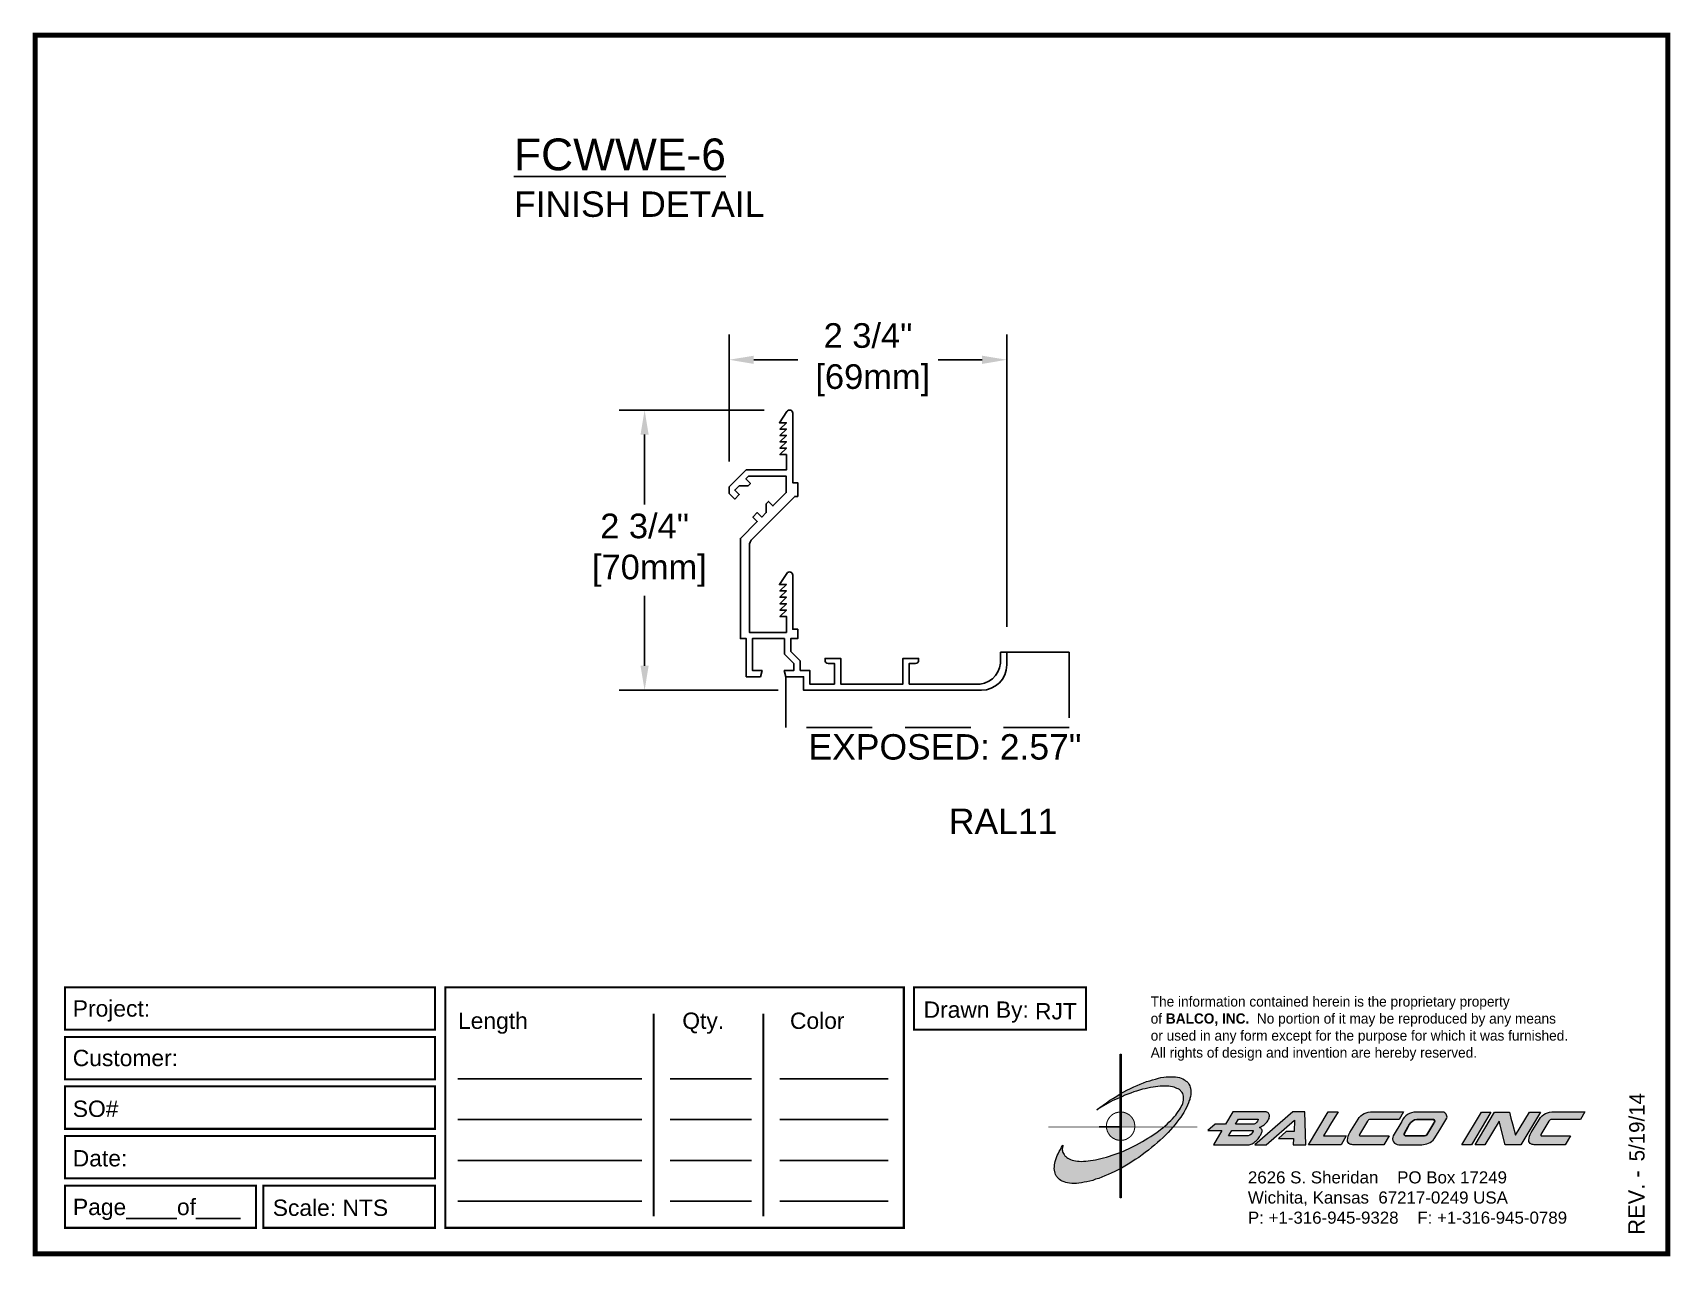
# Paper-space layout 'FINISH DETAIL' of a CAD drawing. Header units: inches. Extents: x 0 to 10, y 0 to 7.5.
# The model-space entities are those that its viewports show. They can reach past a viewport. Long polylines and large blocks are cut down to what shows.
import ezdxf

# ---------------------------------------------------------------- set-up
doc = ezdxf.new("R2010")
doc.units = ezdxf.units.IN
doc.header["$MEASUREMENT"] = 0
doc.linetypes.add('HIDDEN', pattern=[0.375, 0.25, -0.125])
for name, color, linetype in [('Border', 7, 'Continuous'), ('Dimensions', 3, 'Continuous'), ('Text', 2, 'Continuous')]:
    doc.layers.add(name, color=color, linetype=linetype)
doc.styles.add('Arial', font='arial.ttf')
doc.styles.add('Copyright', font='ERASDEMI.TTF')
doc.dimstyles.new('Arial', dxfattribs={"dimtxt": 0.2425, "dimasz": 0.2425, "dimexe": 0.25, "dimexo": 0.25, "dimgap": 0.09, "dimtad": 0, "dimtih": 1, "dimtoh": 1, "dimdec": 4, "dimzin": 0, "dimdsep": 46, "dimlunit": 4, "dimtxsty": 'Arial', "dimcen": 0.09, "dimadec": 0, "dimazin": 0, "dimtfac": 1, "dimtdec": 4, "dimtofl": 0, "dimtmove": 0, "dimatfit": 3, "dimfxl": 0, "dimfrac": 2, "dimtolj": 1, "dimtzin": 0, "dimarcsym": 0})

# ---------------------------------------------------------------- blocks, each defined once
blk = doc.blocks.new('ACADlogo')
h = blk.add_hatch(color=256)
h.paths.add_polyline_path([(-3.346, 1.223), (-3.351, 1.223), (-3.351, 0.979), (-3.346, 0.982)])
h.paths.add_polyline_path([(-3.346, 0.961), (-3.351, 0.959), (-3.351, 0.868), (-3.346, 0.868)])
h.paths.add_polyline_path([(-3.346, 0.777), (-3.351, 0.777), (-3.351, 0.699), (-3.351, 0.695), (-3.35, 0.695), (-3.346, 0.695)])
h.paths.add_polyline_path([(-3.346, 0.864), (-3.346, 0.868), (-3.35, 0.868), (-3.351, 0.868), (-3.351, 0.777), (-3.346, 0.777), (-3.346, 0.778), (-3.348, 0.778)])
h.paths.add_polyline_path([(-3.346, 0.524), (-3.351, 0.521), (-3.351, 0.342), (-3.346, 0.342)])
h.paths.add_polyline_path([(-3.346, 0.695), (-3.351, 0.695), (-3.351, 0.621), (-3.346, 0.623)])
h.paths.add_polyline_path([(-3.346, 0.623), (-3.351, 0.621), (-3.351, 0.521), (-3.346, 0.524)])
h.paths.add_polyline_path([(-3.346, 0.982), (-3.351, 0.979), (-3.351, 0.959), (-3.346, 0.961)])
h = blk.add_hatch(color=175)
h.paths.add_polyline_path([(-3.518, 0.573), (-3.534, 0.571), (-3.548, 0.569), (-3.562, 0.567), (-3.576, 0.567), (-3.589, 0.566), (-3.602, 0.567), (-3.614, 0.568), (-3.625, 0.569), (-3.636, 0.572), (-3.646, 0.574), (-3.656, 0.577), (-3.664, 0.581), (-3.673, 0.585), (-3.679, 0.589), (-3.685, 0.595), (-3.688, 0.598), (-3.691, 0.6), (-3.695, 0.607), (-3.699, 0.614), (-3.703, 0.621), (-3.704, 0.626), (-3.705, 0.631), (-3.706, 0.637), (-3.706, 0.642), (-3.705, 0.648), (-3.705, 0.653), (-3.703, 0.659), (-3.702, 0.665), (-3.71, 0.652), (-3.717, 0.639), (-3.725, 0.626), (-3.731, 0.613), (-3.737, 0.601), (-3.741, 0.589), (-3.746, 0.577), (-3.749, 0.566), (-3.751, 0.555), (-3.753, 0.544), (-3.754, 0.538), (-3.754, 0.533), (-3.755, 0.523), (-3.754, 0.513), (-3.753, 0.508), (-3.752, 0.503), (-3.75, 0.494), (-3.748, 0.486), (-3.743, 0.477), (-3.74, 0.473), (-3.738, 0.469), (-3.734, 0.465), (-3.73, 0.461), (-3.723, 0.455), (-3.715, 0.449), (-3.706, 0.445), (-3.695, 0.44), (-3.685, 0.437), (-3.674, 0.434), (-3.661, 0.432), (-3.648, 0.431), (-3.634, 0.431), (-3.62, 0.431), (-3.604, 0.433), (-3.588, 0.435), (-3.572, 0.438), (-3.556, 0.441), (-3.538, 0.445), (-3.52, 0.449), (-3.503, 0.456), (-3.483, 0.461), (-3.464, 0.469), (-3.445, 0.477), (-3.426, 0.485), (-3.406, 0.494), (-3.385, 0.503), (-3.364, 0.514), (-3.351, 0.521), (-3.351, 0.621), (-3.364, 0.616), (-3.382, 0.609), (-3.4, 0.603), (-3.418, 0.598), (-3.436, 0.592), (-3.453, 0.587), (-3.47, 0.583), (-3.486, 0.579), (-3.503, 0.576)])
h.paths.add_polyline_path([(-3.215, 0.687), (-3.251, 0.667), (-3.289, 0.649), (-3.327, 0.631), (-3.345, 0.623), (-3.346, 0.623), (-3.346, 0.524), (-3.343, 0.525), (-3.323, 0.537), (-3.302, 0.549), (-3.28, 0.563), (-3.259, 0.577), (-3.238, 0.59), (-3.218, 0.605), (-3.198, 0.62), (-3.179, 0.635), (-3.16, 0.65), (-3.141, 0.665), (-3.123, 0.681), (-3.106, 0.696), (-3.089, 0.712), (-3.074, 0.727), (-3.058, 0.743), (-3.043, 0.759), (-3.03, 0.775), (-3.028, 0.777), (-3.085, 0.777), (-3.091, 0.772), (-3.105, 0.761), (-3.118, 0.75), (-3.134, 0.739), (-3.149, 0.729), (-3.165, 0.718), (-3.182, 0.707), (-3.198, 0.697)])
h.paths.add_polyline_path([(-2.921, 1.009), (-2.922, 1.015), (-2.924, 1.02), (-2.926, 1.029), (-2.931, 1.038), (-2.934, 1.043), (-2.936, 1.047), (-2.94, 1.05), (-2.943, 1.054), (-2.951, 1.06), (-2.959, 1.066), (-2.968, 1.071), (-2.978, 1.075), (-2.989, 1.079), (-3, 1.081), (-3.013, 1.083), (-3.026, 1.084), (-3.04, 1.084), (-3.054, 1.084), (-3.07, 1.083), (-3.085, 1.081), (-3.102, 1.079), (-3.118, 1.075), (-3.136, 1.07), (-3.153, 1.066), (-3.171, 1.06), (-3.191, 1.054), (-3.21, 1.047), (-3.229, 1.039), (-3.248, 1.031), (-3.268, 1.022), (-3.289, 1.012), (-3.31, 1.002), (-3.33, 0.991), (-3.346, 0.982), (-3.346, 0.961), (-3.342, 0.962), (-3.323, 0.971), (-3.305, 0.978), (-3.287, 0.984), (-3.268, 0.991), (-3.251, 0.996), (-3.234, 1.002), (-3.216, 1.007), (-3.199, 1.011), (-3.182, 1.015), (-3.167, 1.018), (-3.15, 1.021), (-3.136, 1.023), (-3.121, 1.025), (-3.107, 1.026), (-3.093, 1.026), (-3.079, 1.027), (-3.067, 1.026), (-3.054, 1.026), (-3.043, 1.025), (-3.032, 1.022), (-3.022, 1.02), (-3.013, 1.016), (-3.004, 1.013), (-2.997, 1.009), (-2.989, 1.005), (-2.983, 0.999), (-2.98, 0.996), (-2.978, 0.994), (-2.973, 0.987), (-2.969, 0.981), (-2.967, 0.973), (-2.965, 0.965), (-2.964, 0.957), (-2.964, 0.949), (-2.964, 0.944), (-2.965, 0.94), (-2.967, 0.93), (-2.969, 0.921), (-2.973, 0.911), (-2.978, 0.901), (-2.983, 0.891), (-2.989, 0.881), (-2.996, 0.871), (-3.004, 0.86), (-3.012, 0.849), (-3.021, 0.838), (-3.032, 0.827), (-3.042, 0.816), (-3.053, 0.805), (-3.065, 0.794), (-3.077, 0.783), (-3.085, 0.777), (-3.028, 0.777), (-3.016, 0.791), (-3.004, 0.806), (-2.992, 0.822), (-2.981, 0.837), (-2.971, 0.852), (-2.962, 0.866), (-2.954, 0.882), (-2.946, 0.896), (-2.939, 0.91), (-2.934, 0.924), (-2.929, 0.938), (-2.926, 0.944), (-2.925, 0.951), (-2.922, 0.963), (-2.92, 0.975), (-2.92, 0.982), (-2.919, 0.987), (-2.92, 0.999), (-2.92, 1.005)])
h.paths.add_polyline_path([(-3.372, 0.966), (-3.393, 0.953), (-3.415, 0.94), (-3.435, 0.925), (-3.455, 0.911), (-3.475, 0.897), (-3.494, 0.882), (-3.468, 0.898), (-3.439, 0.915), (-3.41, 0.93), (-3.396, 0.938), (-3.38, 0.945), (-3.351, 0.959), (-3.351, 0.979)])
h = blk.add_hatch(color=256)
h.paths.add_polyline_path([(-3.268, 0.814), (-3.27, 0.819), (-3.273, 0.824), (-3.276, 0.828), (-3.279, 0.833), (-3.282, 0.837), (-3.286, 0.841), (-3.29, 0.845), (-3.294, 0.849), (-3.298, 0.852), (-3.303, 0.855), (-3.308, 0.858), (-3.313, 0.86), (-3.318, 0.863), (-3.323, 0.864), (-3.328, 0.866), (-3.334, 0.867), (-3.339, 0.868), (-3.345, 0.868), (-3.346, 0.868), (-3.346, 0.777), (-3.335, 0.777), (-3.262, 0.777), (-3.262, 0.781), (-3.262, 0.787), (-3.263, 0.792), (-3.264, 0.798), (-3.265, 0.803), (-3.266, 0.808)])
h.paths.add_polyline_path([(-3.351, 0.777), (-3.436, 0.777), (-3.435, 0.773), (-3.435, 0.768), (-3.434, 0.762), (-3.432, 0.757), (-3.431, 0.752), (-3.428, 0.747), (-3.426, 0.742), (-3.423, 0.737), (-3.42, 0.732), (-3.417, 0.728), (-3.414, 0.723), (-3.41, 0.719), (-3.406, 0.716), (-3.401, 0.712), (-3.397, 0.709), (-3.392, 0.706), (-3.387, 0.704), (-3.382, 0.701), (-3.377, 0.699), (-3.372, 0.698), (-3.367, 0.696), (-3.361, 0.695), (-3.356, 0.695), (-3.351, 0.695)])
h.paths.add_polyline_path([(-3.346, 0.868), (-3.35, 0.868), (-3.351, 0.868), (-3.351, 0.777), (-3.346, 0.777)])
h = blk.add_hatch(color=256)
h.paths.add_polyline_path([(-2.438, 0.844, 0.412988), (-2.461, 0.869), (-2.663, 0.869), (-2.707, 0.794), (-2.771, 0.794), (-2.815, 0.755), (-2.73, 0.755), (-2.781, 0.668), (-2.563, 0.668, 0.107996), (-2.538, 0.677, 0.108939), (-2.494, 0.724, 0.080345), (-2.483, 0.745, 0.419497), (-2.499, 0.773, 0.149928), (-2.447, 0.815, 0.134283)])
h.paths.add_polyline_path([(-2.507, 0.821, -0.209012), (-2.532, 0.794), (-2.538, 0.794), (-2.646, 0.794), (-2.627, 0.825), (-2.51, 0.825, -0.56619)], flags=16)
h.paths.add_polyline_path([(-2.538, 0.75, -0.241309), (-2.569, 0.722), (-2.688, 0.722), (-2.669, 0.755), (-2.541, 0.755, -0.56619)], flags=16)
for points in [[(-2.285, 0.819), (-2.287, 0.748), (-2.335, 0.748), (-2.383, 0.705), (-2.29, 0.705), (-2.292, 0.668), (-2.215, 0.668), (-2.221, 0.869), (-2.295, 0.869), (-2.527, 0.668), (-2.458, 0.668)], [(-2.018, 0.869), (-2.079, 0.869), (-2.198, 0.668), (-2, 0.668), (-1.968, 0.722), (-2.107, 0.722), (-2.085, 0.759), (-2.064, 0.794)], [(-1.617, 0.869), (-1.807, 0.869, 0.270182), (-1.896, 0.825), (-1.946, 0.742, 0.109019), (-1.961, 0.695, 0.340665), (-1.945, 0.672, 0.129907), (-1.923, 0.668), (-1.738, 0.668), (-1.706, 0.722), (-1.878, 0.722), (-1.882, 0.722, -0.601242), (-1.887, 0.731), (-1.838, 0.813, -0.253048), (-1.821, 0.823), (-1.645, 0.823)], [(-1.083, 0.867), (-1.14, 0.867), (-1.261, 0.667), (-1.26, 0.667), (-1.202, 0.667)], [(-0.96, 0.83), (-0.969, 0.867), (-1.061, 0.867), (-1.179, 0.667), (-1.12, 0.667), (-1.031, 0.812), (-0.995, 0.667), (-0.9, 0.667), (-0.778, 0.867), (-0.846, 0.867), (-0.931, 0.727), (-0.951, 0.795)], [(-0.507, 0.869), (-0.697, 0.869, 0.270182), (-0.786, 0.825), (-0.836, 0.742, 0.109019), (-0.85, 0.695, 0.340665), (-0.835, 0.672, 0.129907), (-0.812, 0.668), (-0.628, 0.668), (-0.595, 0.722), (-0.768, 0.722), (-0.772, 0.722, -0.601242), (-0.777, 0.731), (-0.728, 0.813, -0.253048), (-0.71, 0.823), (-0.534, 0.823)], [(-3.346, 0.623), (-3.351, 0.621), (-3.351, 0.521), (-3.346, 0.524)]]:
    blk.add_hatch(color=256).paths.add_polyline_path(points)
h = blk.add_hatch(color=256)
h.paths.add_polyline_path([(-1.377, 0.868), (-1.383, 0.868), (-1.383, 0.868), (-1.44, 0.868), (-1.492, 0.868), (-1.541, 0.868, 0.297712), (-1.628, 0.811), (-1.68, 0.723, 0.585116), (-1.646, 0.668), (-1.506, 0.668, 0.210586), (-1.429, 0.703), (-1.415, 0.726), (-1.389, 0.769), (-1.352, 0.831, 0.4352)])
h.paths.add_polyline_path([(-1.437, 0.823, -0.603783), (-1.428, 0.805), (-1.431, 0.801), (-1.434, 0.796), (-1.438, 0.789), (-1.474, 0.728, -0.229001), (-1.489, 0.722), (-1.494, 0.722), (-1.501, 0.722), (-1.597, 0.722), (-1.604, 0.722, -0.492401), (-1.613, 0.734), (-1.601, 0.757), (-1.591, 0.775), (-1.582, 0.791, -0.238368), (-1.535, 0.823)], flags=16)
for q in [(-3.48, 0.777), (-3.351, 0.642)]:
    blk.add_line((-3.351, 0.777), q)
at = {"color": 7, "lineweight": 0}
for points in [[(-3.351, 1.223), (-3.346, 1.223), (-3.346, 0.342), (-3.351, 0.342), (-3.351, 1.223)], [(-2.292, 0.668), (-2.215, 0.668), (-2.221, 0.869), (-2.295, 0.869), (-2.527, 0.668), (-2.458, 0.668), (-2.285, 0.819), (-2.287, 0.748), (-2.286, 0.748), (-2.335, 0.748), (-2.383, 0.705), (-2.29, 0.705), (-2.292, 0.668), (-2.292, 0.668)], [(-2.198, 0.668), (-2.079, 0.869), (-2.018, 0.869), (-2.064, 0.794), (-2.085, 0.759), (-2.107, 0.722), (-1.968, 0.722), (-2, 0.668), (-2.198, 0.668), (-2.198, 0.668)], [(-1.383, 0.868), (-1.383, 0.868)], [(-1.261, 0.667), (-1.14, 0.867), (-1.083, 0.867), (-1.202, 0.667), (-1.26, 0.667), (-1.261, 0.667), (-1.261, 0.667)], [(-0.9, 0.667), (-0.995, 0.667), (-1.031, 0.812), (-1.12, 0.667), (-1.179, 0.667), (-1.061, 0.867), (-0.969, 0.867), (-0.96, 0.83), (-0.951, 0.795), (-0.931, 0.727), (-0.846, 0.867), (-0.778, 0.867), (-0.9, 0.667), (-0.9, 0.667)]]:
    blk.add_lwpolyline(points, dxfattribs=at)
at = {"color": 175, "lineweight": 0}
blk.add_lwpolyline([(-2.926, 1.029), (-2.924, 1.02), (-2.922, 1.015), (-2.921, 1.009), (-2.92, 1.005), (-2.92, 0.999), (-2.919, 0.987), (-2.92, 0.982), (-2.92, 0.975), (-2.922, 0.963), (-2.925, 0.951), (-2.926, 0.944), (-2.929, 0.938), (-2.934, 0.924), (-2.939, 0.91), (-2.946, 0.896), (-2.954, 0.882), (-2.962, 0.866), (-2.971, 0.852), (-2.981, 0.837), (-2.992, 0.822), (-3.004, 0.806), (-3.016, 0.791), (-3.03, 0.775), (-3.043, 0.759), (-3.058, 0.743), (-3.074, 0.727), (-3.089, 0.712), (-3.106, 0.696), (-3.123, 0.681), (-3.141, 0.665), (-3.16, 0.65), (-3.179, 0.635), (-3.198, 0.62), (-3.218, 0.605), (-3.238, 0.59), (-3.259, 0.577), (-3.28, 0.563), (-3.302, 0.549), (-3.323, 0.537), (-3.343, 0.525), (-3.364, 0.514), (-3.385, 0.503), (-3.406, 0.494), (-3.426, 0.485), (-3.445, 0.477), (-3.464, 0.469), (-3.483, 0.461), (-3.503, 0.456), (-3.52, 0.449), (-3.538, 0.445), (-3.556, 0.441), (-3.572, 0.438), (-3.588, 0.435), (-3.604, 0.433), (-3.62, 0.431), (-3.634, 0.431), (-3.648, 0.431), (-3.661, 0.432), (-3.674, 0.434), (-3.685, 0.437), (-3.695, 0.44), (-3.706, 0.445), (-3.715, 0.449), (-3.723, 0.455), (-3.73, 0.461), (-3.734, 0.465), (-3.738, 0.469), (-3.74, 0.473), (-3.743, 0.477), (-3.748, 0.486), (-3.75, 0.494), (-3.752, 0.503), (-3.753, 0.508), (-3.754, 0.513), (-3.755, 0.523), (-3.754, 0.533), (-3.754, 0.538), (-3.753, 0.544), (-3.751, 0.555), (-3.749, 0.566), (-3.746, 0.577), (-3.741, 0.589), (-3.737, 0.601), (-3.731, 0.613), (-3.725, 0.626), (-3.717, 0.639), (-3.71, 0.652), (-3.702, 0.665), (-3.703, 0.659), (-3.705, 0.653), (-3.705, 0.648), (-3.706, 0.642), (-3.706, 0.637), (-3.705, 0.631), (-3.704, 0.626), (-3.703, 0.621), (-3.699, 0.614), (-3.695, 0.607), (-3.691, 0.6), (-3.688, 0.598), (-3.685, 0.595), (-3.679, 0.589), (-3.673, 0.585), (-3.664, 0.581), (-3.656, 0.577), (-3.646, 0.574), (-3.636, 0.572), (-3.625, 0.569), (-3.614, 0.568), (-3.602, 0.567), (-3.589, 0.566), (-3.576, 0.567), (-3.562, 0.567), (-3.548, 0.569), (-3.534, 0.571), (-3.518, 0.573), (-3.503, 0.576), (-3.486, 0.579), (-3.47, 0.583), (-3.453, 0.587), (-3.436, 0.592), (-3.418, 0.598), (-3.4, 0.603), (-3.382, 0.609), (-3.364, 0.616), (-3.345, 0.623), (-3.327, 0.631), (-3.289, 0.649), (-3.251, 0.667), (-3.215, 0.687), (-3.198, 0.697), (-3.182, 0.707), (-3.165, 0.718), (-3.149, 0.729), (-3.134, 0.739), (-3.118, 0.75), (-3.105, 0.761), (-3.091, 0.772), (-3.077, 0.783), (-3.065, 0.794), (-3.053, 0.805), (-3.042, 0.816), (-3.032, 0.827), (-3.021, 0.838), (-3.012, 0.849), (-3.004, 0.86), (-2.996, 0.871), (-2.989, 0.881), (-2.983, 0.891), (-2.978, 0.901), (-2.973, 0.911), (-2.969, 0.921), (-2.967, 0.93), (-2.965, 0.94), (-2.964, 0.944), (-2.964, 0.949), (-2.964, 0.957), (-2.965, 0.965), (-2.967, 0.973), (-2.969, 0.981), (-2.973, 0.987), (-2.978, 0.994), (-2.98, 0.996), (-2.983, 0.999), (-2.989, 1.005), (-2.997, 1.009), (-3.004, 1.013), (-3.013, 1.016), (-3.022, 1.02), (-3.032, 1.022), (-3.043, 1.025), (-3.054, 1.026), (-3.067, 1.026), (-3.079, 1.027), (-3.093, 1.026), (-3.107, 1.026), (-3.121, 1.025), (-3.136, 1.023), (-3.15, 1.021), (-3.167, 1.018), (-3.182, 1.015), (-3.199, 1.011), (-3.216, 1.007), (-3.234, 1.002), (-3.251, 0.996), (-3.268, 0.991), (-3.287, 0.984), (-3.305, 0.978), (-3.323, 0.971), (-3.342, 0.962), (-3.38, 0.945), (-3.396, 0.938), (-3.41, 0.93), (-3.439, 0.915), (-3.468, 0.898), (-3.494, 0.882), (-3.475, 0.897), (-3.455, 0.911), (-3.435, 0.925), (-3.415, 0.94), (-3.393, 0.953), (-3.372, 0.966), (-3.351, 0.979), (-3.33, 0.991), (-3.31, 1.002), (-3.289, 1.012), (-3.268, 1.022), (-3.248, 1.031), (-3.229, 1.039), (-3.21, 1.047), (-3.191, 1.054), (-3.171, 1.06), (-3.153, 1.066), (-3.136, 1.07), (-3.118, 1.075), (-3.102, 1.079), (-3.085, 1.081), (-3.07, 1.083), (-3.054, 1.084), (-3.04, 1.084), (-3.026, 1.084), (-3.013, 1.083), (-3, 1.081), (-2.989, 1.079), (-2.978, 1.075), (-2.968, 1.071), (-2.959, 1.066), (-2.951, 1.06), (-2.943, 1.054), (-2.94, 1.05), (-2.936, 1.047), (-2.934, 1.043), (-2.931, 1.038), (-2.926, 1.029), (-2.926, 1.029)], dxfattribs=at)
at = {"color": 7, "lineweight": 0, "const_width": 0.0064}
blk.add_lwpolyline([(-3.262, 0.781), (-3.262, 0.787), (-3.263, 0.792), (-3.264, 0.798), (-3.265, 0.803), (-3.266, 0.808), (-3.268, 0.814), (-3.27, 0.819), (-3.273, 0.824), (-3.276, 0.828), (-3.279, 0.833), (-3.282, 0.837), (-3.286, 0.841), (-3.29, 0.845), (-3.294, 0.849), (-3.298, 0.852), (-3.303, 0.855), (-3.308, 0.858), (-3.313, 0.86), (-3.318, 0.863), (-3.323, 0.864), (-3.328, 0.866), (-3.334, 0.867), (-3.339, 0.868), (-3.345, 0.868), (-3.35, 0.868), (-3.356, 0.868), (-3.361, 0.867), (-3.367, 0.866), (-3.372, 0.865), (-3.377, 0.863), (-3.382, 0.862), (-3.387, 0.859), (-3.392, 0.857), (-3.397, 0.854), (-3.401, 0.851), (-3.406, 0.847), (-3.41, 0.843), (-3.414, 0.839), (-3.417, 0.835), (-3.42, 0.831), (-3.423, 0.826), (-3.426, 0.821), (-3.428, 0.816), (-3.431, 0.811), (-3.432, 0.806), (-3.434, 0.801), (-3.435, 0.795), (-3.435, 0.79), (-3.436, 0.784), (-3.436, 0.779), (-3.435, 0.773), (-3.435, 0.768), (-3.434, 0.762), (-3.432, 0.757), (-3.431, 0.752), (-3.428, 0.747), (-3.426, 0.742), (-3.423, 0.737), (-3.42, 0.732), (-3.417, 0.728), (-3.414, 0.723), (-3.41, 0.719), (-3.406, 0.716), (-3.401, 0.712), (-3.397, 0.709), (-3.392, 0.706), (-3.387, 0.704), (-3.382, 0.701), (-3.377, 0.699), (-3.372, 0.698), (-3.367, 0.696), (-3.361, 0.695), (-3.356, 0.695), (-3.35, 0.695), (-3.345, 0.695), (-3.339, 0.695), (-3.334, 0.696), (-3.328, 0.697), (-3.323, 0.698), (-3.318, 0.7), (-3.313, 0.702), (-3.308, 0.705), (-3.303, 0.708), (-3.298, 0.711), (-3.294, 0.714), (-3.29, 0.718), (-3.286, 0.721), (-3.282, 0.726), (-3.279, 0.73), (-3.276, 0.734), (-3.273, 0.739), (-3.27, 0.744), (-3.268, 0.749), (-3.266, 0.754), (-3.265, 0.76), (-3.264, 0.765), (-3.263, 0.77), (-3.262, 0.776), (-3.262, 0.781)], dxfattribs=at)
at = {"color": 7, "lineweight": 0}
for points in [[(-2.447, 0.815, 0.130368), (-2.438, 0.843, 0.448367), (-2.463, 0.869), (-2.663, 0.869), (-2.707, 0.794), (-2.771, 0.794), (-2.815, 0.755), (-2.73, 0.755), (-2.781, 0.668), (-2.563, 0.668, 0.107996), (-2.538, 0.677, 0.108939), (-2.494, 0.724, 0.077395), (-2.484, 0.744, 0.430878), (-2.499, 0.773, 0.149928)], [(-2.507, 0.821, -0.209012), (-2.532, 0.794), (-2.538, 0.794), (-2.646, 0.794), (-2.627, 0.825), (-2.512, 0.825), (-2.509, 0.825, -0.531288)], [(-1.838, 0.813), (-1.887, 0.731, 0.587385), (-1.882, 0.722), (-1.878, 0.722), (-1.706, 0.722), (-1.738, 0.668), (-1.923, 0.668, -0.129907), (-1.945, 0.672, -0.349839), (-1.961, 0.696, -0.107341), (-1.946, 0.742), (-1.896, 0.825, -0.270182), (-1.807, 0.869), (-1.617, 0.869), (-1.645, 0.823), (-1.821, 0.823, 0.252436)], [(-1.68, 0.723, 0.585116), (-1.646, 0.668), (-1.506, 0.668, 0.210586), (-1.429, 0.703), (-1.415, 0.726), (-1.389, 0.769), (-1.352, 0.831, 0.4352), (-1.377, 0.868), (-1.383, 0.868), (-1.383, 0.868), (-1.44, 0.868), (-1.492, 0.868), (-1.541, 0.868, 0.297712), (-1.628, 0.811)], [(-0.728, 0.813), (-0.777, 0.731, 0.587385), (-0.772, 0.722), (-0.768, 0.722), (-0.595, 0.722), (-0.628, 0.668), (-0.812, 0.668, -0.129907), (-0.835, 0.672, -0.349839), (-0.85, 0.696, -0.107341), (-0.836, 0.742), (-0.786, 0.825, -0.270182), (-0.697, 0.869), (-0.507, 0.869), (-0.534, 0.823), (-0.71, 0.823, 0.252436)], [(-2.569, 0.722), (-2.688, 0.722), (-2.669, 0.755), (-2.543, 0.755), (-2.54, 0.755, -0.531288), (-2.538, 0.75, -0.241309)]]:
    blk.add_lwpolyline(points, format="xyb", close=True, dxfattribs=at)
blk.add_lwpolyline([(-1.437, 0.823), (-1.535, 0.823, 0.238368), (-1.582, 0.791), (-1.591, 0.775), (-1.601, 0.757), (-1.613, 0.734, 0.490298), (-1.604, 0.722), (-1.597, 0.722), (-1.501, 0.722), (-1.494, 0.722), (-1.489, 0.722, 0.229001), (-1.474, 0.728), (-1.438, 0.789), (-1.434, 0.796), (-1.431, 0.801), (-1.428, 0.805, 0.603783)], format="xyb", close=True)
blk.add_lwpolyline([(-2.879, 0.777, 0.00455, 0.00455, 0), (-3.791, 0.777, 0.00183, 0.00183, 0), (-3.791, 0.777, 0.00183, 0.00183, 0)], format="xyseb", dxfattribs=at)
blk = doc.blocks.new('Quantity Data')
at = {"layer": 'Border', "color": 253}
for p, q in [((2.755, 1.254), (3.881, 1.254)), ((4.054, 1.254), (4.553, 1.254)), ((4.725, 1.254), (5.389, 1.254)), ((2.755, 1.004), (3.881, 1.004)), ((4.054, 1.004), (4.553, 1.004)), ((4.725, 1.004), (5.389, 1.004)), ((2.755, 0.754), (3.881, 0.754)), ((4.054, 0.754), (4.553, 0.754)), ((4.725, 0.754), (5.389, 0.754)), ((2.755, 0.504), (3.881, 0.504)), ((4.054, 0.504), (4.553, 0.504)), ((4.725, 0.504), (5.389, 0.504))]:
    blk.add_line(p, q, dxfattribs=at)
at = {"layer": 'Border', "const_width": 0.0125}
blk.add_lwpolyline([(5.485, 0.341), (2.678, 0.341), (2.678, 1.813), (5.485, 1.813)], close=True, dxfattribs=at)
for points in [[(3.953, 1.653), (3.953, 0.412)], [(4.625, 1.653), (4.625, 0.412)]]:
    blk.add_lwpolyline(points, dxfattribs=at)
at = {"layer": 'Border', "style": 'Arial'}
for s, p in [('Length', (2.756, 1.559)), ('Qty.', (4.129, 1.559)), ('Color', (4.788, 1.559))]:
    blk.add_text(s, height=0.1, dxfattribs=at).set_placement(p)
blk = doc.blocks.new('Drawn By')
at = {"layer": 'Border', "const_width": 0.0125}
blk.add_lwpolyline([(5.38, 1.813), (6.432, 1.813), (6.432, 1.554), (5.38, 1.554)], close=True, dxfattribs=at)
at = {"layer": 'Border', "style": 'Arial'}
blk.add_text('Drawn By: ', height=0.1, dxfattribs=at).set_placement((5.438, 1.627))
blk.add_attdef('XXX', (6.12, 1.617), '', height=0.1, dxfattribs=at)
blk = doc.blocks.new('Project Info')
at = {"layer": 'Border', "const_width": 0.0125}
for points in [[(0.182, 1.813), (2.448, 1.813), (2.448, 1.554), (0.182, 1.554)], [(0.182, 1.51), (2.448, 1.51), (2.448, 1.251), (0.182, 1.251)], [(0.182, 1.207), (2.448, 1.207), (2.448, 0.947), (0.182, 0.947)], [(0.182, 0.904), (2.448, 0.904), (2.448, 0.644), (0.182, 0.644)], [(0.182, 0.6), (1.352, 0.6), (1.352, 0.341), (0.182, 0.341)], [(1.396, 0.6), (2.448, 0.6), (2.448, 0.341), (1.396, 0.341)]]:
    blk.add_lwpolyline(points, close=True, dxfattribs=at)
at = {"layer": 'Border', "style": 'Arial'}
for s, p in [('Project:', (0.23, 1.634)), ('Customer:', (0.23, 1.331)), ('SO#', (0.23, 1.02)), ('Date:', (0.23, 0.717)), ('Page%%u        %%uof%%u       ', (0.231, 0.419)), ('Scale: NTS', (1.454, 0.414))]:
    blk.add_text(s, height=0.1, dxfattribs=at).set_placement(p)
blk = doc.blocks.new('REV')
at = {"style": 'Copyright'}
blk.add_text('REV. -', height=0.1, rotation=90, dxfattribs=at).set_placement((-0.142, 0.117))
at = {"style": 'Copyright', "flags": 4}
blk.add_attdef('REVISIONDATE', (-0.142, 0.566), '', height=0.0938, rotation=90, dxfattribs=at)
blk = doc.blocks.new('*D18')
at = {"layer": 'Defpoints', "color": 0}
for p in [(27.938, 9.703), (26.512, 6.945), (28.076, 6.945)]:
    blk.add_point(p, dxfattribs=at)
at = {"layer": 'Dimensions', "color": 0, "lineweight": -2}
for p, q in [((27.688, 9.703), (26.262, 9.703)), ((26.512, 9.461), (26.512, 8.774)), ((26.512, 7.187), (26.512, 7.874)), ((27.826, 6.945), (26.262, 6.945))]:
    blk.add_line(p, q, dxfattribs=at)
at = {"layer": 'Dimensions', "color": 0}
for points in [[(26.472, 9.461), (26.552, 9.461), (26.512, 9.703)], [(26.472, 7.187), (26.552, 7.187), (26.512, 6.945)]]:
    blk.add_solid(points, dxfattribs=at)
at = {"layer": 'Dimensions', "color": 0, "insert": (26.512, 8.324), "char_height": 0.2425, "attachment_point": 5, "style": 'Arial'}
blk.add_mtext('\\A1;2 3/4"\\P [70mm]', dxfattribs=at)
blk = doc.blocks.new('*D19')
at = {"layer": 'Defpoints', "color": 0}
for p in [(30.076, 10.198), (27.344, 8.947), (30.076, 7.32)]:
    blk.add_point(p, dxfattribs=at)
at = {"layer": 'Dimensions', "color": 0, "lineweight": -2}
for p, q in [((27.344, 9.197), (27.344, 10.448)), ((30.076, 7.57), (30.076, 10.448)), ((27.586, 10.198), (28.019, 10.198)), ((29.833, 10.198), (29.401, 10.198))]:
    blk.add_line(p, q, dxfattribs=at)
at = {"layer": 'Dimensions', "color": 0}
for points in [[(27.586, 10.238), (27.586, 10.157), (27.344, 10.198)], [(29.833, 10.238), (29.833, 10.157), (30.076, 10.198)]]:
    blk.add_solid(points, dxfattribs=at)
at = {"layer": 'Dimensions', "color": 0, "insert": (28.71, 10.198), "char_height": 0.2425, "attachment_point": 5, "style": 'Arial'}
blk.add_mtext('\\A1;2 3/4"\\P [69mm]', dxfattribs=at)

msp = doc.modelspace()

# ---------------------------------------------------------------- linework, layer by layer
for points in [[(29.81219, 7.00694), (29.11565, 7.00694), (29.11565, 7.21024), (29.17765, 7.21024, 0.41421356), (29.20865, 7.24124), (29.20865, 7.25914), (29.05365, 7.25914), (29.05365, 7.00694), (28.44212, 7.00694), (28.44212, 7.25914), (28.28712, 7.25914), (28.28712, 7.24124, 0.41421356), (28.31812, 7.21024), (28.38012, 7.21024), (28.38012, 7.00694), (28.13711, 7.00694), (28.13711, 7.14037), (28.0435, 7.14037), (28.0435, 7.23437), (27.9505, 7.32737), (27.9505, 7.45337), (28.01918, 7.45337), (28.01918, 7.5466), (27.96918, 7.5466), (27.96918, 8.07883, 0.7452408), (27.91179, 8.09595), (27.83918, 7.98508), (27.90718, 7.98508), (27.84418, 7.92258), (27.90718, 7.92258), (27.84418, 7.86008), (27.90718, 7.86008), (27.84418, 7.79758), (27.90718, 7.79758), (27.84418, 7.73508), (27.90718, 7.73508), (27.84418, 7.67258), (27.90718, 7.67258), (27.90718, 7.51537), (27.54309, 7.51537), (27.54309, 8.36611, -0.19891237), (27.57238, 8.43682), (27.98918, 8.85362), (28.01918, 8.85362), (28.01918, 8.92087), (28.01918, 8.98812), (27.96918, 8.98812), (27.96918, 9.67187, 0.7452408), (27.91179, 9.68899), (27.83918, 9.57812), (27.90718, 9.57812), (27.84418, 9.51562), (27.90718, 9.51562), (27.84418, 9.45312), (27.90718, 9.45312), (27.84418, 9.39062), (27.90718, 9.39062), (27.84418, 9.32812), (27.90718, 9.32812), (27.84418, 9.26562), (27.90718, 9.26562), (27.90718, 9.11341), (27.51023, 9.11341), (27.34357, 8.94675), (27.34357, 8.88334), (27.40025, 8.82666), (27.44409, 8.8705), (27.39954, 8.91505), (27.44338, 8.95889), (27.53177, 8.95818), (27.55369, 8.9801), (27.50915, 9.02465), (27.53591, 9.05141), (27.90528, 9.05141), (27.90528, 8.89045), (27.77431, 8.75948), (27.73047, 8.80332), (27.70855, 8.7814), (27.70855, 8.69372), (27.66471, 8.64988), (27.62087, 8.69372), (27.57703, 8.64988), (27.62087, 8.60604), (27.45541, 8.44058), (27.45541, 7.45337), (27.51281, 7.45337), (27.51281, 7.07837), (27.65188, 7.07837), (27.6685, 7.14037), (27.5735, 7.14037), (27.5735, 7.45337), (27.8885, 7.45337), (27.8885, 7.30168), (27.9815, 7.20868), (27.9815, 7.14037), (27.8865, 7.14037), (27.90311, 7.07837)], [(27.90311, 7.07837), (28.07623, 7.07837), (28.07623, 6.94494), (29.82599, 6.94494, 0.41421356), (30.07599, 7.19494), (30.07599, 7.3197)], [(30.07599, 7.3197), (30.01399, 7.3197), (30.01399, 7.25694, -0.41421356), (29.81219, 7.00694)]]:
    msp.add_lwpolyline(points, format="xyb")
at = {"linetype": 'HIDDEN'}
msp.add_lwpolyline([(30.07599, 7.3197), (30.69032, 7.3197), (30.69032, 6.5788), (27.90311, 6.5788), (27.90311, 7.07837)], dxfattribs=at)

# ---------------------------------------------------------------- texts
at = {"layer": 'Text', "insert": (25.22687, 12.37534), "char_height": 0.3125, "width": 7.0606462, "attachment_point": 1, "style": 'Arial'}
msp.add_mtext('{\\LFCWWE-6\\P\\H0.8x;\\lFINISH DETAIL}', dxfattribs=at)
at = {"layer": 'Text', "char_height": 0.25, "attachment_point": 4, "style": 'Arial'}
for s, insert in [('EXPOSED: 2.57"', (28.12407, 6.38661)), ('RAL11', (29.50598, 5.65592))]:
    msp.add_mtext(s, dxfattribs=dict(at, insert=insert))

# ---------------------------------------------------------------- dimensions: what is measured, and where the dimension line sits
at = {"layer": 'Dimensions'}
dim = msp.add_linear_dim(base=(30.07599, 10.19752), p1=(27.34357, 8.94675), p2=(30.07599, 7.3197), dimstyle='Arial', override={"dimpost": '\\X'}, dxfattribs=at)
dim.commit()
dim.dimension.update_dxf_attribs({"geometry": '*D19', "text_midpoint": (28.70978, 10.19752), "dimtype": 160})
dim = msp.add_linear_dim(base=(26.51195, 6.94494), p1=(27.93793, 9.70312), p2=(28.07623, 6.94494), angle=90, dimstyle='Arial', override={"dimpost": '\\X'}, dxfattribs=at)
dim.commit()
dim.dimension.update_dxf_attribs({"geometry": '*D18', "text_midpoint": (26.51195, 8.32403), "dimtype": 160})

psp = doc.layouts.new('FINISH DETAIL')

# ---------------------------------------------------------------- linework, layer by layer
at = {"layer": 'Border', "const_width": 0.03}
psp.add_lwpolyline([(0.015, 7.476), (10.008, 7.476), (10.008, 0.015), (0.015, 0.015)], close=True, dxfattribs=at)

# ---------------------------------------------------------------- block references
for name, p in [('Project Info', (0.015, -0.167)), ('Quantity Data', (-0.153, -0.167))]:
    psp.add_blockref(name, p)
psp.add_blockref('Drawn By', (0.015, -0.167)).add_auto_attribs({'XXX': 'RJT'})
at = {"layer": 'Border'}
psp.add_blockref('ACADlogo', (10.008, 0.015), dxfattribs=at)
at = {"layer": 'Text'}
psp.add_blockref('REV', (10.008, 0.015), dxfattribs=at).add_auto_attribs({'REVISIONDATE': '5/19/14'})

# ---------------------------------------------------------------- texts
at = {"insert": (6.843, 1.591), "char_height": 0.0625, "width": 50.295, "attachment_point": 1, "style": 'Copyright'}
psp.add_mtext('The information contained herein is the proprietary property\\Pof {\\fEras Bold ITC|b0|i0|c0|p34;BALCO, INC.}  No portion of it may be reproduced by any means\\Por used in any form except for the purpose for which it was furnished.\\PAll rights of design and invention are hereby reserved.', dxfattribs=at)
at = {"layer": 'Border', "insert": (7.438, 0.52), "char_height": 0.074, "width": 2.3438, "attachment_point": 1, "style": 'Arial'}
psp.add_mtext('2626 S. Sheridan    PO Box 17249\\PWichita, Kansas  67217-0249 USA \\PP: +1-316-945-9328    F: +1-316-945-0789', dxfattribs=at)

# ---------------------------------------------------------------- viewports
at = {"layer": '0'}
psp.add_viewport(center=(5.012, 3.745), size=(9.993, 7.46055), view_center_point=(28.54834, 7.39529), view_height=11.9925711, dxfattribs=at)

doc.saveas('drawing.dxf')
